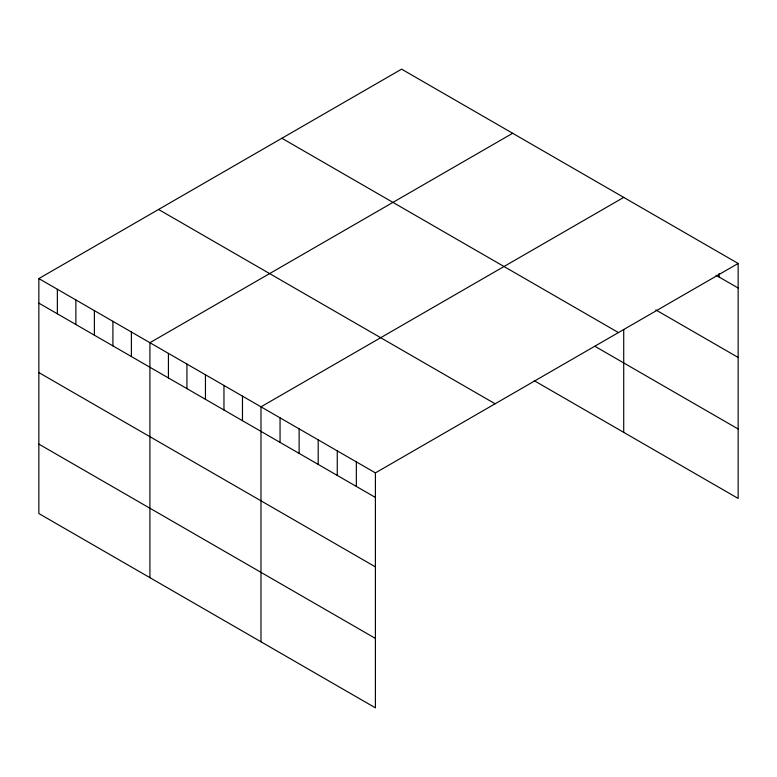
<?xml version="1.0" encoding="UTF-8"?>
<svg xmlns="http://www.w3.org/2000/svg" width="777" height="777" viewBox="0 0 777 777"><rect width="100%" height="100%" fill="white"/><g stroke="black" fill="none" stroke-linecap="round" stroke-linejoin="round"><path stroke-width="1.17" d="M738.15 263.461L375.408 472.892L375.408 707.847L38.85 513.539L38.85 278.574L401.592 69.153L738.15 263.461L738.15 498.426L534.246 380.701M512.655 133.275L149.912 342.706L149.912 577.661M623.717 197.397L260.985 406.827L260.985 641.783M716.064 275.272L738.15 288.014M655.837 309.926L738.15 357.449M281.886 138.267L618.443 332.575M594.92 346.299L738.15 428.991M158.557 209.469L495.114 403.778M38.85 278.574L375.408 472.892M38.85 303.127L375.408 497.445M38.85 372.562L375.408 566.88M38.85 444.104L375.408 638.412M719.075 273.504L719.075 277.01M623.717 329.535L623.717 432.352M356.342 461.878L356.342 486.431M337.267 450.864L337.267 475.417M318.201 439.86L318.201 464.413M299.126 428.846L299.126 453.399M280.05 417.832L280.05 442.385M242.473 396.134L242.473 420.687M223.961 385.45L223.961 410.003M205.449 374.767L205.449 399.31M186.936 364.073L186.936 388.626M168.424 353.389L168.424 377.943M131.4 332.012L131.4 356.565M112.898 321.328L112.898 345.882M94.386 310.635L94.386 335.188M75.874 299.951L75.874 324.504M57.362 289.267L57.362 313.821"/></g></svg>
